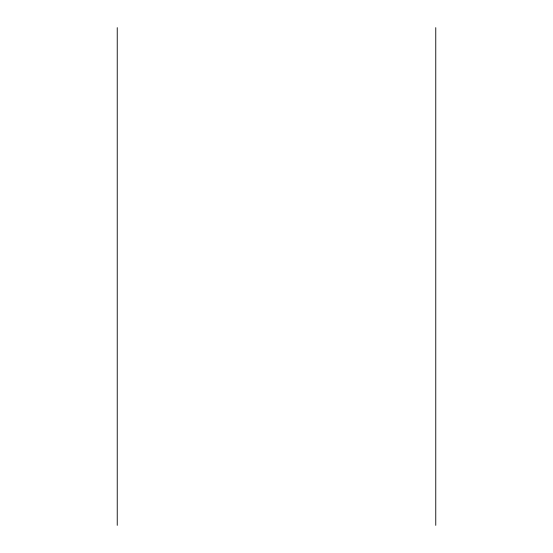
<?xml version="1.0" encoding="UTF-8"?>
<svg xmlns="http://www.w3.org/2000/svg" width="553" height="553" viewBox="0 0 553 553"><rect width="100%" height="100%" fill="white"/><g stroke="black" fill="none" stroke-linecap="round" stroke-linejoin="round"><path stroke-width="0.83" d="M435.764 27.65L435.764 525.35M117.236 27.65L117.236 525.35"/></g></svg>
